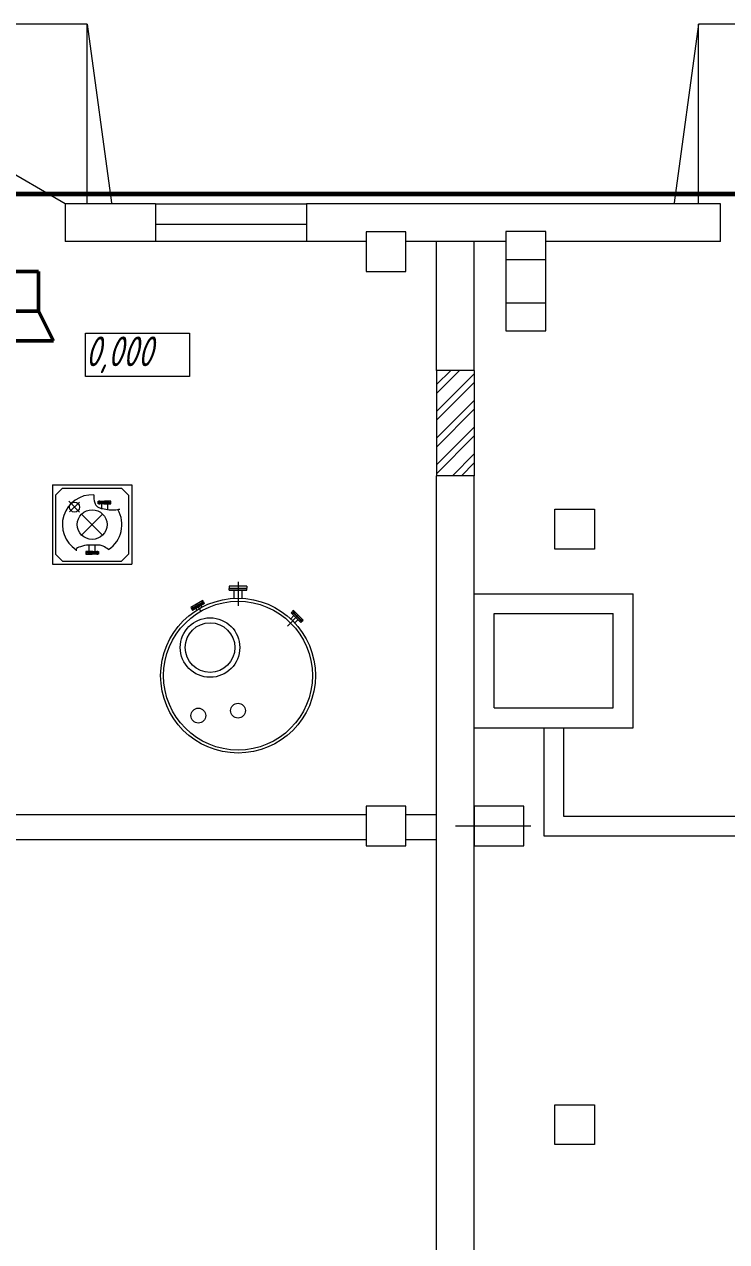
# Model space of a CAD drawing. Header units: millimetres. Extents: x 1337 to 8186, y 1899 to 5236.
# Drawn here: x 2141.1 to 2211.8, y 2606.1 to 2728.8 of the extents above; entities that cross this region are included whole.
import ezdxf

# ---------------------------------------------------------------- set-up
doc = ezdxf.new("R2010")
doc.units = ezdxf.units.MM
for name, color, linetype, lineweight in [('Линия связи (Вновь)', 3, 'Continuous', 60), ('Связь', 84, 'Continuous', 50), ('Строительный', 251, 'Continuous', 13)]:
    doc.layers.add(name, color=color, linetype=linetype, lineweight=lineweight)
doc.styles.add('Simplex', font='simplex.shx', dxfattribs={"width": 0.7, "oblique": 15})

# ---------------------------------------------------------------- blocks, each defined once
blk = doc.blocks.new('A$C178B2837')
at = {"layer": 'Строительный', "ltscale": 100}
for p, q in [((132.06, 420.6), (117.06, 420.6)), ((132.06, 402.6), (132.06, 420.6)), ((132.06, 420.6), (134.52, 402.6)), ((193.66, 420.6), (191.2, 402.6)), ((208.66, 420.6), (193.66, 420.6)), ((193.66, 402.52), (193.66, 420.6)), ((129.86, 402.51), (120.52, 407.91)), ((138.96, 402.51), (129.86, 402.51)), ((129.86, 402.51), (129.86, 398.71)), ((138.96, 402.51), (138.96, 398.71)), ((138.96, 402.51), (154.16, 402.51)), ((195.86, 402.51), (154.16, 402.51)), ((154.16, 402.51), (154.16, 398.71)), ((195.86, 398.71), (195.86, 402.51)), ((138.96, 400.45), (154.16, 400.45)), ((160.16, 398.71), (129.86, 398.71)), ((164.16, 399.7), (160.16, 399.7)), ((160.16, 399.7), (160.16, 395.7)), ((164.16, 395.7), (164.16, 399.7)), ((174.26, 398.71), (164.16, 398.71)), ((167.26, 385.71), (167.26, 398.71)), ((171.06, 385.71), (171.06, 398.71)), ((178.26, 399.71), (174.26, 399.71)), ((174.26, 399.71), (174.26, 389.71)), ((178.26, 389.71), (178.26, 399.71)), ((195.86, 398.71), (178.26, 398.71)), ((174.26, 396.89), (178.26, 396.89)), ((160.16, 395.7), (164.16, 395.7)), ((174.26, 392.54), (178.26, 392.54)), ((131.9, 389.47), (142.38, 389.47)), ((131.9, 385.1), (131.9, 389.47)), ((142.38, 389.47), (142.38, 385.1)), ((174.26, 389.71), (178.26, 389.71)), ((171.06, 385.71), (167.26, 385.71)), ((167.26, 385.71), (167.26, 375.11)), ((167.26, 384.29), (168.69, 385.71)), ((167.26, 383.39), (169.59, 385.71)), ((167.26, 381.59), (171.06, 385.39)), ((171.06, 385.71), (171.06, 375.11)), ((142.38, 385.1), (131.9, 385.1)), ((167.26, 380.69), (171.06, 384.49)), ((167.26, 378.9), (171.06, 382.7)), ((167.26, 378), (171.06, 381.8)), ((167.26, 376.2), (171.06, 380)), ((167.26, 375.31), (171.06, 379.11)), ((168.87, 375.11), (171.06, 377.31)), ((169.77, 375.11), (171.06, 376.41)), ((128.56, 374.18), (128.56, 366.18)), ((128.56, 374.18), (136.56, 374.18)), ((136.56, 374.18), (136.56, 366.18)), ((167.26, 220.71), (167.26, 375.11)), ((171.06, 375.11), (167.26, 375.11)), ((171.06, 220.71), (171.06, 375.11)), ((129.59, 373.85), (128.88, 373.14)), ((128.88, 373.14), (128.88, 367.21)), ((129.59, 373.85), (135.53, 373.85)), ((136.23, 373.14), (135.53, 373.85)), ((136.23, 373.14), (136.23, 367.21)), ((131.3, 371.44), (130.2, 372.53)), ((131.28, 372.44), (130.29, 371.45)), ((133.17, 372.41), (133.17, 372.55)), ((133.17, 372.55), (133.81, 372.55)), ((134.25, 372.41), (133.17, 372.41)), ((133.17, 372.28), (133.17, 372.38)), ((133.17, 372.38), (133.81, 372.38)), ((133.87, 372.28), (133.17, 372.28)), ((133.27, 372.61), (133.27, 372.22)), ((133.37, 372.38), (133.37, 372.41)), ((133.51, 372.38), (133.37, 372.38)), ((133.51, 372.28), (133.51, 371.81)), ((133.75, 372.28), (134.45, 372.28)), ((134.45, 372.55), (133.81, 372.55)), ((134.45, 372.38), (133.81, 372.38)), ((134.11, 372.28), (134.11, 371.7)), ((134.25, 372.38), (134.25, 372.41)), ((134.25, 372.41), (134.45, 372.41)), ((134.35, 372.61), (134.35, 372.22)), ((134.45, 372.41), (134.45, 372.55)), ((134.45, 372.28), (134.45, 372.38)), ((179.17, 367.72), (179.17, 371.72)), ((179.17, 371.72), (183.17, 371.72)), ((183.17, 371.72), (183.17, 367.72)), ((133.62, 369.12), (131.5, 371.24)), ((133.62, 371.24), (131.5, 369.12)), ((132.26, 367.48), (132.26, 368.11)), ((132.86, 367.48), (132.86, 368.12)), ((129.59, 366.5), (128.88, 367.21)), ((132.62, 367.48), (131.92, 367.48)), ((131.92, 367.48), (131.92, 367.38)), ((131.92, 367.38), (132.56, 367.38)), ((131.92, 367.34), (131.92, 367.2)), ((132.12, 367.34), (131.92, 367.34)), ((131.92, 367.2), (132.56, 367.2)), ((132.02, 367.15), (132.02, 367.53)), ((132.12, 367.38), (132.12, 367.34)), ((132.12, 367.34), (133.2, 367.34)), ((132.5, 367.48), (133.2, 367.48)), ((133.2, 367.38), (132.56, 367.38)), ((133.2, 367.2), (132.56, 367.2)), ((132.86, 367.38), (133, 367.38)), ((133, 367.38), (133, 367.34)), ((133.1, 367.15), (133.1, 367.53)), ((133.2, 367.48), (133.2, 367.38)), ((133.2, 367.34), (133.2, 367.2)), ((136.23, 367.21), (135.53, 366.5)), ((183.17, 367.72), (179.17, 367.72)), ((128.56, 366.18), (136.56, 366.18)), ((129.59, 366.5), (135.53, 366.5)), ((147.26, 364.4), (147.26, 362.62)), ((146.36, 363.96), (146.36, 363.79)), ((147.01, 363.96), (146.36, 363.96)), ((146.36, 363.79), (148.16, 363.79)), ((146.36, 363.73), (148.16, 363.73)), ((146.36, 363.56), (146.36, 363.73)), ((146.36, 363.56), (148.16, 363.56)), ((146.62, 363.73), (146.65, 363.76)), ((146.65, 363.76), (147.87, 363.76)), ((146.72, 363.79), (146.72, 363.76)), ((146.89, 363.73), (146.72, 363.73)), ((146.88, 362.76), (146.88, 363.56)), ((148.16, 363.96), (147.01, 363.96)), ((147.26, 363.96), (147.26, 361.98)), ((147.26, 363.78), (147.26, 363.54)), ((147.64, 363.73), (147.81, 363.73)), ((147.64, 363.56), (147.64, 362.76)), ((147.81, 363.79), (147.81, 363.76)), ((147.9, 363.73), (147.87, 363.76)), ((148.16, 363.96), (148.16, 363.79)), ((148.16, 363.56), (148.16, 363.73)), ((171.06, 363.21), (187.06, 363.21)), ((187.06, 349.71), (187.06, 363.21)), ((143.71, 362.52), (142.5, 361.82)), ((142.59, 361.65), (143.62, 362.24)), ((142.62, 361.91), (142.8, 361.6)), ((143.87, 362.24), (142.66, 361.54)), ((142.8, 361.8), (143.57, 362.25)), ((142.82, 361.85), (143.52, 362.25)), ((143.51, 361.46), (143.1, 362.17)), ((143.51, 362.03), (143.61, 361.86)), ((143.52, 362.25), (143.78, 362.4)), ((143.53, 362.23), (143.52, 362.25)), ((143.57, 362.47), (143.75, 362.15)), ((143.57, 362.25), (143.62, 362.24)), ((143.62, 362.24), (143.81, 362.35)), ((143.78, 362.4), (143.71, 362.52)), ((143.87, 362.24), (143.81, 362.35)), ((142.5, 361.82), (142.56, 361.7)), ((142.56, 361.7), (142.82, 361.85)), ((142.59, 361.65), (142.66, 361.54)), ((142.8, 361.8), (142.78, 361.76)), ((142.84, 361.83), (142.82, 361.85)), ((143.02, 361.75), (143.12, 361.57)), ((153.37, 361.08), (152.23, 359.93)), ((152.9, 361.01), (152.57, 360.68)), ((152.7, 361.39), (152.61, 361.3)), ((153.6, 360.31), (152.61, 361.3)), ((152.96, 361.44), (152.7, 361.18)), ((152.7, 361.39), (153.54, 360.56)), ((152.84, 361.53), (152.75, 361.44)), ((152.75, 361.44), (152.96, 361.22)), ((153.83, 360.54), (152.84, 361.53)), ((152.9, 361.24), (152.86, 361.24)), ((152.9, 361.24), (153.54, 360.6)), ((152.94, 361.2), (152.96, 361.22)), ((152.96, 361.22), (153.52, 360.66)), ((173.06, 351.71), (173.06, 361.21)), ((173.06, 361.21), (185.06, 361.21)), ((185.06, 351.71), (185.06, 361.21)), ((153.31, 360.6), (152.98, 360.27)), ((153.74, 360.66), (153.48, 360.4)), ((153.5, 360.64), (153.52, 360.66)), ((153.52, 360.66), (153.74, 360.45)), ((153.54, 360.6), (153.54, 360.56)), ((153.54, 360.56), (153.69, 360.4)), ((153.6, 360.31), (153.69, 360.4)), ((153.74, 360.45), (153.83, 360.54)), ((173.06, 351.71), (185.06, 351.71)), ((171.06, 349.71), (187.06, 349.71)), ((178.06, 349.71), (178.06, 338.8)), ((180.06, 349.71), (180.06, 340.8)), ((164.16, 341.8), (160.16, 341.8)), ((160.16, 341.8), (160.16, 337.8)), ((164.16, 337.8), (164.16, 341.8)), ((176.06, 341.8), (171.06, 341.8)), ((171.06, 341.8), (171.06, 337.8)), ((176.06, 337.8), (176.06, 341.8)), ((109.16, 340.96), (160.16, 340.96)), ((109.16, 340.96), (160.16, 340.96)), ((164.16, 340.96), (167.26, 340.96)), ((164.16, 340.96), (167.26, 340.96)), ((180.06, 340.8), (200.29, 340.8)), ((176.75, 339.8), (169.16, 339.8)), ((178.06, 338.8), (198.29, 338.8)), ((109.16, 338.46), (160.16, 338.46)), ((160.16, 337.8), (164.16, 337.8)), ((164.16, 338.46), (167.26, 338.46)), ((171.06, 337.8), (176.06, 337.8)), ((179.17, 307.72), (179.17, 311.72)), ((179.17, 311.72), (183.17, 311.72)), ((183.17, 311.72), (183.17, 307.72)), ((183.17, 307.72), (179.17, 307.72))]:
    blk.add_line(p, q, dxfattribs=at)
for centre, radius in [((130.79, 371.94), 0.5), ((132.56, 370.18), 1.5), ((147.26, 354.96), 7.8), ((147.26, 354.96), 7.5), ((144.44, 357.79), 3), ((144.44, 357.79), 2.5), ((147.26, 351.43), 0.75), ((143.26, 350.93), 0.75)]:
    blk.add_circle(centre, radius, dxfattribs=at)
for start, end in [(86.8883, 237.379), (303.3936, 30.4581)]:
    blk.add_arc((132.56, 370.18), 3, start, end, dxfattribs=at)
for points in [[(132.72, 373.17), (132.83, 372.38), (133.11, 371.97), (133.6, 371.79), (134.29, 371.68), (135.15, 371.7), (135.35, 371.75)], [(134.21, 367.67), (133.68, 368), (133.28, 368.11), (132.66, 368.11), (132.2, 368.11), (131.38, 367.95), (130.94, 367.65), (130.94, 367.53)]]:
    blk.add_spline(points, degree=3, dxfattribs=at)
at = {"layer": 'Строительный', "ltscale": 100, "style": 'Simplex', "oblique": 15, "width": 0.7}
blk.add_text('0,000', height=3, dxfattribs=at).set_placement((131.9, 386.14))
blk = doc.blocks.new('A$C20EB2E6C')
at = {"layer": 'Связь'}
for p, q in [((8, 17.5), (5, 16)), ((8, 11.5), (8, 17.5)), ((1, 13), (1, 16)), ((1, 16), (5, 16)), ((5, 16), (5, 13)), ((5, 13), (1, 13)), ((3, 13), (3, 10)), ((8, 11.5), (5, 13)), ((0, 0), (0, 10)), ((0, 10), (6, 10)), ((6, 10), (6, 0)), ((1, 4.5), (1, 9)), ((1, 9), (5, 9)), ((5, 9), (5, 4.5)), ((5, 4.5), (1, 4.5)), ((6, 0), (0, 0))]:
    blk.add_line(p, q, dxfattribs=at)
blk.add_circle((3, 2.5), 0.868, dxfattribs=at)

msp = doc.modelspace()

# ---------------------------------------------------------------- linework, layer by layer
at = {"layer": 'Линия связи (Вновь)'}
msp.add_line((2125.5, 2711.71), (2605.7, 2711.71), dxfattribs=at)

# ---------------------------------------------------------------- block references
msp.add_blockref('A$C178B2837', (2015.33, 2308.2), dxfattribs=at)
at = {"layer": 'Связь', "rotation": 270}
msp.add_blockref('A$C20EB2E6C', (2126.5, 2704.9), dxfattribs=at)

doc.saveas('drawing.dxf')
